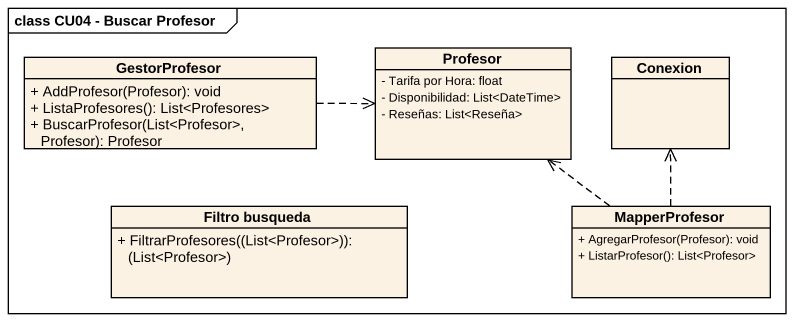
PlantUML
@startuml
mainframe class CU04 - Buscar Profesor
hide circle
hide empty members
skinparam classAttributeIconSize 0
class Profesor {
  - Tarifa por Hora: float
  - Disponibilidad: List<DateTime>
  - Reseñas: List<Reseña>
}
class GestorProfesor {
  + AddProfesor(Profesor): void
  + ListaProfesores(): List<Profesores>
  + BuscarProfesor(List<Profesor>, Profesor): Profesor
}
class Conexion
class "Filtro busqueda" as Filtro_busqueda {
  + FiltrarProfesores((List<Profesor>)): (List<Profesor>)
}
class MapperProfesor {
  + AgregarProfesor(Profesor): void
  + ListarProfesor(): List<Profesor>
}
GestorProfesor .right.> Profesor
MapperProfesor .up.> Profesor
MapperProfesor .up.> Conexion
@enduml
